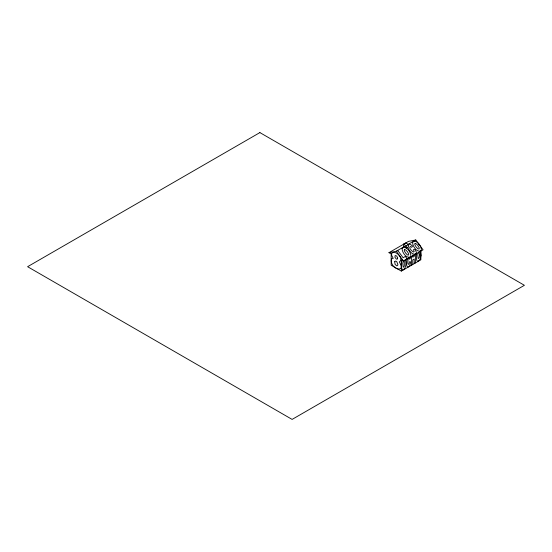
<?xml version="1.0" encoding="UTF-8"?>
<svg xmlns="http://www.w3.org/2000/svg" width="552" height="552" viewBox="0 0 552 552"><rect width="100%" height="100%" fill="white"/><g stroke="black" fill="none" stroke-linecap="round" stroke-linejoin="round"><path stroke-width="0.83" d="M406.783 258.929L406.638 265.001L407.141 266.512L408.087 267.071L409.708 265.836L410.722 261.924L409.536 261.717L408.997 264.008L408.301 264.38L407.873 263.166L407.997 259.412L408.708 258.081L409.487 259.164L410.681 257.812L410.391 256.48M416.656 253.271L416.401 258.515L416.974 260.716L417.967 261.344C421.555 259.571 421.017 254.375 420.541 250.994M402.263 260.116C401.228 263.152 400.6 267.078 402.422 269.873L402.974 269.997C406.562 268.224 406.031 263.028 405.547 259.647M420.334 257.384L420.879 255.362L420.369 252.94M403.595 261.062L402.753 263.228L403.229 267.299L404.285 266.161L404.278 261.379L401.325 259.813L401.325 271.094L391.168 265.229L391.168 253.948L388.953 252.671L408.494 241.39L415.787 239.961L423.08 249.814L403.54 261.089L396.246 251.243L388.953 252.671M403.54 244.17L405.713 242.914L408.494 244.522L408.494 246.847L406.32 248.103L404.933 246.226L403.54 246.496L403.54 244.17L406.32 245.778L408.494 244.522M396.246 251.243L404.933 246.226M407.824 244.557L415.787 239.961M396.37 251.401L397.819 250.567L403.132 257.743L405.382 256.438L407.121 258.784L403.422 260.923M401.325 271.094L420.865 259.813L420.865 250.953M418.14 243.88L419.03 244.833M407.686 247.455C409.225 250.318 411.757 255.093 415.601 254.127A2.249 1.801 41.1 0 0 416.394 252.485L415.29 249.628L413.448 249.58L414.159 251.643L413.4 252.043C412.027 251.298 408.087 247.475 410.433 246.454L411.73 247.358L412.572 246.04L410.171 244.239L408.245 244.315A2.546 2.035 41.1 0 0 407.769 244.702M415.594 253.451L415.594 262.676L414.228 263.463L414.228 259.047L412.744 259.909L412.744 264.318L411.392 265.098L411.392 256.714M414.228 254.845L414.228 256.376L412.744 257.232L412.744 254.941M406.32 245.778L406.32 248.103M419.513 254.831L419.278 257.508L418.216 258.64L417.74 254.575L418.588 252.409L419.265 252.726L419.513 254.831M391.63 253.527L391.672 255.459L393.238 258.405L391.672 258.867C389.312 263.614 396.474 271.26 400.897 268.403A5.272 3.043 60 0 0 401.2 265.471L399.324 261.917C404.54 258.853 394.88 248.987 391.63 253.527M394.721 261.745L395.108 264.436L396.84 265.892L397.73 265.243L397.854 264.449L396.826 261.82A2.104 1.214 60 0 0 395.087 261.255L394.721 261.745M397.626 258.129L397.53 258.729A1.842 1.063 60 0 1 396.267 258.978L394.894 257.191L395.184 255.493L396.771 256.066L397.626 258.129M402.07 248.345C401.904 252.264 406.603 259.323 410.791 256.687C411.654 252.913 405.92 244.674 402.07 248.345M412.586 242.273C412.427 246.192 417.126 253.251 421.314 250.615C422.176 246.841 416.443 238.602 412.586 242.273M404.485 249.663L404.25 250.698L405.527 252.933L407.328 254.858L408.508 255.072L408.77 254.037L407.39 251.677L405.665 249.87L404.485 249.663M415.007 243.591L414.773 244.626L416.049 246.861L417.85 248.779L419.03 249L419.292 247.965L417.912 245.605L416.187 243.791L415.007 243.591M259.888 132.59L27.6 266.699L292.111 419.41L524.4 285.301L259.888 132.59"/></g></svg>
